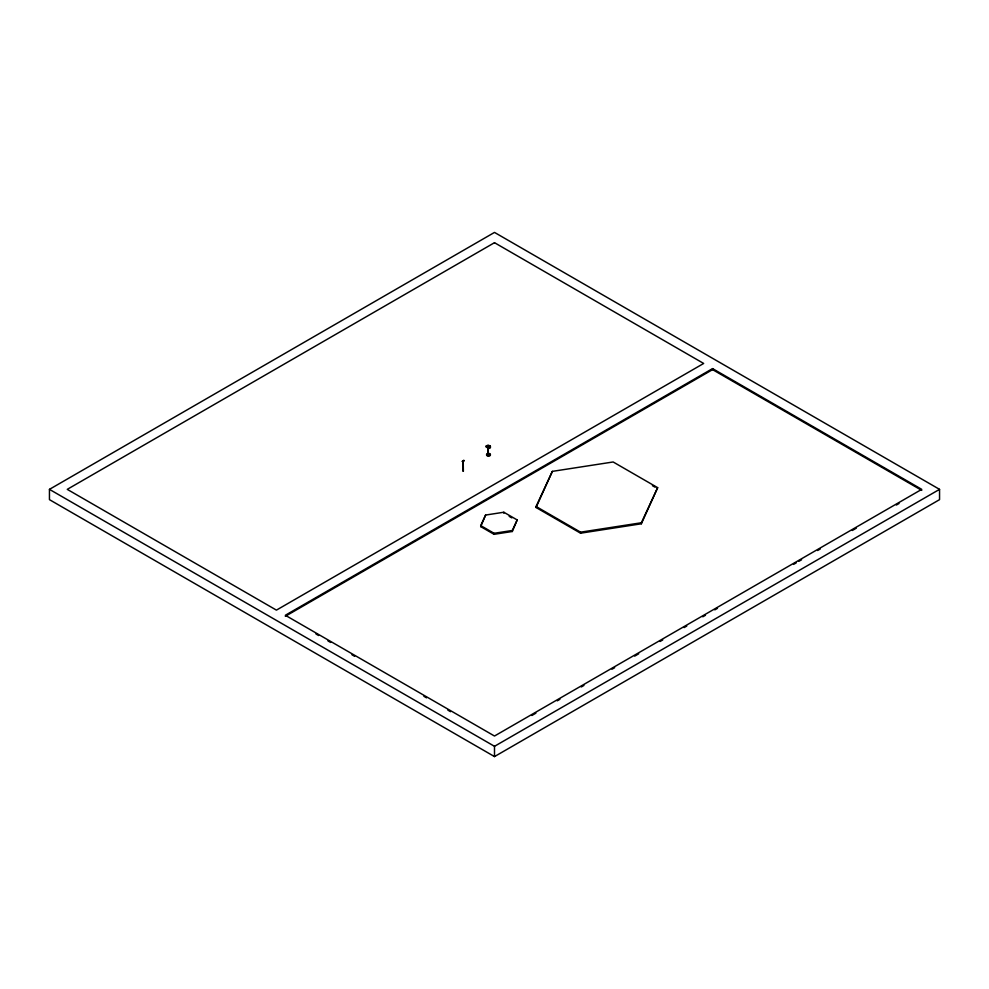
<?xml version="1.0" encoding="UTF-8"?>
<svg xmlns="http://www.w3.org/2000/svg" width="989" height="989" viewBox="0 0 989 989"><rect width="100%" height="100%" fill="white"/><g stroke="black" fill="none" stroke-linecap="round" stroke-linejoin="round"><path stroke-width="1.48" d="M486.44 447.201L486.365 445.891L488.146 445.099L490.359 446.15L490.445 447.461L488.665 448.252L486.44 447.201L486.365 445.891M490.359 446.15L488.578 447.189L486.365 446.126M489.592 447.794L489.617 447.09M490.161 447.448L489.666 447.337M463.804 460.503L463.161 461.035M463.025 471.271L463.198 461.047L463.371 471.246M488.43 447.349L488.059 454.965L488.059 447.127M487.676 454.742L488.43 454.742M489.988 447.374L489.938 447.906M464.138 460.689L462.667 461.603M480.716 525.592L485.599 515.059L503.834 512.24L517.185 519.942L512.302 531.501L494.067 534.32L480.716 526.618L480.716 525.592L494.067 533.294L512.302 530.475L517.185 519.942M480.716 526.618L485.599 515.059M536.063 506.479L552.357 471.37L613.155 461.974L657.66 487.664L641.366 523.787L580.568 533.195L536.063 507.505L536.063 506.479L580.568 532.169L641.366 522.761L657.66 487.664M536.063 507.505L552.357 471.37M462.271 461.294L463.754 460.392M463.73 460.602L462.358 461.393M49.45 489.357L494.5 232.415L939.55 489.357L939.55 499.643L494.5 756.585L49.45 499.643L49.45 489.357L494.5 746.312L939.55 489.357M486.44 446.966L487.775 446.187M462.667 461.344L464.039 460.553M712.575 368.6L285.327 615.269L494.5 736.026L921.748 489.357L712.575 368.6L712.575 369.626L285.327 616.295M531.884 715.48L535.89 713.168M557.252 700.83L559.922 699.285M581.285 686.959L583.955 685.414M611.993 669.219L614.663 667.686M634.691 656.115L638.696 653.803M660.059 641.478L662.729 639.932M684.091 627.595L686.762 626.062M702.783 616.802L705.454 615.269M714.8 609.867L717.47 608.322M793.574 564.385L796.244 562.852M798.914 561.307L801.585 559.762M817.606 550.514L820.277 548.969M852.32 530.475L856.326 528.163M896.38 505.033L899.05 503.488M712.575 369.626L921.748 490.383M652.419 485.673L655.039 487.181M509.174 516.345L511.845 517.89M315.973 633.986L318.631 635.519M327.965 640.909L330.623 642.442M351.948 654.755L354.606 656.288M423.885 696.293L426.556 697.826M447.869 710.139L450.539 711.672M489.023 447.164L489.11 448.227M488.578 447.189L488.665 448.252M641.366 522.761L641.366 523.787M580.568 532.169L580.568 533.195M512.302 530.475L512.302 531.501M503.834 512.24L503.834 513.266M494.5 746.312L494.5 756.585M494.067 533.294L494.067 534.32M488.986 453.951A1.891 1.088 0 0 1 490.05 455.632A1.891 1.088 0 0 1 486.947 455.632A1.891 1.088 0 0 1 488.01 453.951M494.5 242.688L67.252 489.357L276.425 610.126L703.674 363.458L494.5 242.688M487.552 455.435A1.891 1.088 0 0 0 490.383 454.495A1.891 1.088 0 0 0 487.552 453.543A1.891 1.088 0 0 0 487.552 455.435"/></g></svg>
